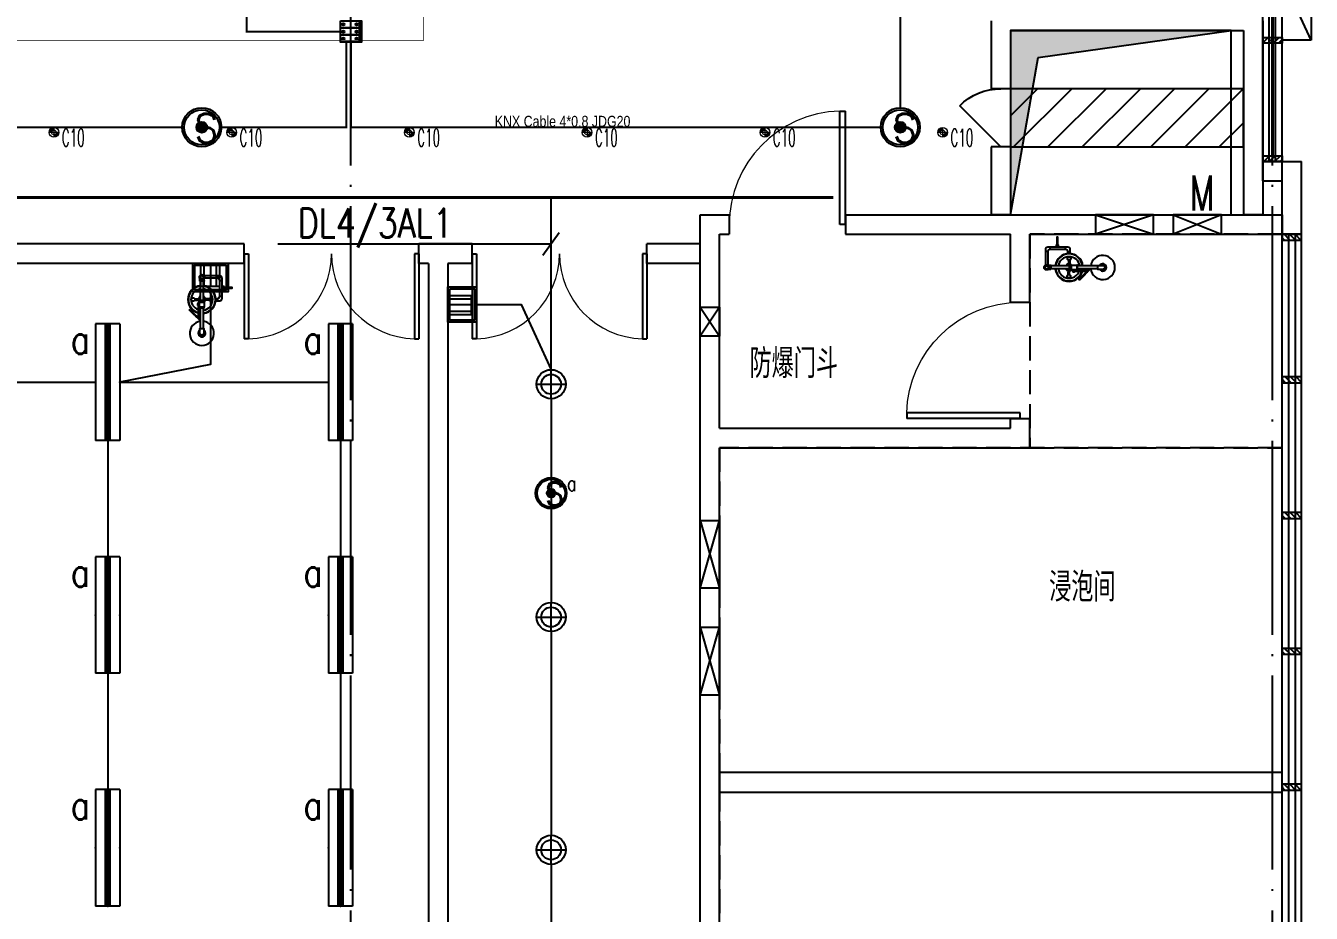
# Model space of a CAD drawing. Extents: x -621157 to 1764546, y -106808 to 741893.
# Drawn here: x 424572 to 437824, y 220450 to 229600 of the extents above; entities that cross this region are included whole.
import ezdxf
from ezdxf.enums import TextEntityAlignment as Align

# ---------------------------------------------------------------- set-up
doc = ezdxf.new("R2010")
doc.units = 0
doc.header["$LTSCALE"] = 1000
doc.header["$MEASUREMENT"] = 0
for name, pattern in [('XREF-A-101-平面图_t3$0$__DASH', [0.35, 0.25, -0.1]), ('XREF-A-101-平面图_t3$0$DASH', [0.35, 0.25, -0.1]), ('XREF-A-101-平面图_t3$0$DOTE', [2.42, 2, -0.2, 0.02, -0.2])]:
    doc.linetypes.add(name, pattern=pattern)
for name, color, linetype in [('0-底图', 7, 'Continuous'), ('EQUIP-照明', 3, 'Continuous'), ('I-LIGHT', 3, 'Continuous'), ('KNX line', 3, 'Continuous'), ('L_ELEM', 40, 'Continuous'), ('SIG_TEXT', 2, 'Continuous'), ('WIRE-控制', 6, 'Continuous'), ('WIRE-照明', 4, 'Continuous'), ('XREF-A-101-平面图_t3$0$1212121', 8, 'Continuous'), ('XREF-A-101-平面图_t3$0$A-CURTWALL', 8, 'Continuous'), ('XREF-A-101-平面图_t3$0$A-DOTE', 8, 'Continuous'), ('XREF-A-101-平面图_t3$0$A-PUB_HATCH', 8, 'Continuous'), ('XREF-A-101-平面图_t3$0$A-ROOM-CH', 8, 'Continuous'), ('XREF-A-101-平面图_t3$0$A-SEE', 8, 'Continuous'), ('XREF-A-101-平面图_t3$0$A-WALL', 8, 'Continuous'), ('XREF-A-101-平面图_t3$0$A-WALL-FILL', 8, 'Continuous'), ('XREF-A-101-平面图_t3$0$A-WINDOW', 8, 'Continuous'), ('XREF-A-101-平面图_t3$0$A-开启符号', 8, 'Continuous'), ('XREF-A-101-平面图_t3$0$A-背衬铝板', 8, 'Continuous'), ('XREF-A-101-平面图_t3$0$M-HOLE', 8, 'Continuous'), ('XREF-A-101-平面图_t3$0$家具-实验室家具', 8, 'Continuous'), ('控制系统', 6, 'Continuous')]:
    doc.layers.add(name, color=color, linetype=linetype)
doc.layers.add('LIGHT-INF', color=6, linetype='Continuous', lineweight=0)
doc.layers.add('弱电设备层', color=1, linetype='Continuous', lineweight=9)
doc.styles.add('_TEL_DIM', font='SIMPLEX', dxfattribs={"width": 0.8, "height": 3.5, "bigfont": 'HZTXT'})
doc.styles.add('arch_dim', font='arial.ttf', dxfattribs={"width": 0.8})
doc.styles.add('DIM_FONT', font='ROMANS', dxfattribs={"width": 0.8, "bigfont": 'HZDXC'})
doc.styles.add('INF DIM', font='SIMPLEX.SHX', dxfattribs={"width": 0.7, "bigfont": 'hztxt.shx'})
doc.styles.get("Standard").update_dxf_attribs({"font": 'romans.shx', "bigfont": 'HZDXC.SHX'})
doc.styles.add('XREF-A-101-平面图_t3$0$-HZDXCROMANS', font='ROMANS.shx', dxfattribs={"bigfont": 'HZDXC.shx'})
doc.styles.add('XREF-A-101-平面图_t3$0$hzdxcROMANS', font='ROMANS', dxfattribs={"width": 0.8, "bigfont": 'HZDXC'})
doc.styles.add('XZC', font='SIMPLEX.SHX', dxfattribs={"width": 0.7, "bigfont": 'hztxt.shx'})
doc.linetypes.add('Ground', pattern='A,0.75,-0.125,[135,sr.shx,S=0.1,R=0,X=-0.15,Y=0],0.125,-0.125', length=1.125)
doc.linetypes.add('LED', pattern='A,6,-3.5,["LED",Standard,S=2.54,R=0,X=-2.54,Y=-1.27],-4.8', length=14.3)
doc.linetypes.add('LED_LINE', pattern='A,12.7,-5.08,["LED",XZC,S=2.54,R=0,X=-2.54,Y=-1.27],-6.35', length=24.13)

# ---------------------------------------------------------------- blocks, each defined once
blk = doc.blocks.new('XREF-A-101-平面图_t3$0$G$C869EB286')
at = {"layer": 'XREF-A-101-平面图_t3$0$A-WINDOW'}
h = blk.add_hatch(dxfattribs=at)
h.set_pattern_fill('ANSI31', color=256, scale=25)
h.set_pattern_definition([(45, (-143.957, -89940), (-28.0633, 28.0633), [])])
h.paths.add_polyline_path([(0, 60), (200, 60), (200, 0), (0, 0)])
blk.add_lwpolyline([(0, 60), (200, 60), (200, 0), (0, 0)], close=True, dxfattribs=at)
blk = doc.blocks.new('XREF-A-101-平面图_t3$0$ROOM')
at = {"layer": 'XREF-A-101-平面图_t3$0$A-ROOM-CH', "style": 'XREF-A-101-平面图_t3$0$-HZDXCROMANS', "width": 0.6}
for tag, p in [('中文房间名称', (0, -1000)), ('英文房间名称', (0, -1500))]:
    blk.add_attdef(tag, text='', height=300, dxfattribs=at).set_placement(p, align=Align.CENTER)
blk = doc.blocks.new('XREF-A-101-平面图_t3$0$轴网(3)')
at = {"layer": 'XREF-A-101-平面图_t3$0$A-DOTE', "linetype": 'XREF-A-101-平面图_t3$0$DOTE'}
for p, q in [((57000, -3300), (57000, 43300)), ((66500, -3300), (66500, 43300))]:
    blk.add_line(p, q, dxfattribs=at)
blk = doc.blocks.new('XREF-A-101-平面图_t3$0$Shower_plan')
at = {"layer": 'XREF-A-101-平面图_t3$0$1212121'}
for p, q in [((-20, -112), (-20, -94)), ((-16, -314), (-16, -120)), ((16, -314), (16, -120)), ((20, -112), (20, -94)), ((164, -90), (164, -66)), ((184, -114), (208, -114)), ((212, -177), (208, -177)), ((212, -199), (208, -199)), ((215, -184), (220, -184)), ((215, -193), (220, -193)), ((-94, -290), (-90, -290)), ((-75, -301), (-18, -302)), ((-75, -315), (-22, -315)), ((-34, -355), (-31, -355)), ((-34, -361), (-31, -361)), ((-16, -607), (-16, -396)), ((16, -607), (16, -396)), ((75, -302), (17, -302)), ((75, -316), (22, -316)), ((94, -327), (90, -327)), ((160, -297), (160, -321)), ((184, -274), (208, -274))]:
    blk.add_line(p, q, dxfattribs=at)
for points in [[(-22, -120), (-22, -112), (22, -112), (22, -120)], [(-37, -500), (-34, -500), (-34, -346), (-37, -346)], [(24, -388), (-24, -388), (-24, -338), (-22, -336), (22, -336), (24, -338)]]:
    blk.add_lwpolyline(points, close=True, dxfattribs=at)
for points in [[(143, -321), (184, -321, 0.414214), (208, -297), (208, -90, 0.414214), (184, -66), (23, -66)], [(143, -297), (160, -297, 0.414214), (184, -273), (184, -114, 0.414214), (160, -90), (23, -90)], [(-111, -308, -0.092425), (-109, -301, -0.095768), (-106, -295, -0.100909), (-101, -292, -0.104872), (-94, -290, -0.001591), (-94, -290, -0.100909)], [(-93, -325, -0.034962), (-95, -325, -0.104872), (-101, -324, -0.100909), (-106, -320, -0.095768), (-110, -314, -0.092425), (-111, -308, -0.092425)], [(-37, -349, 0.153738), (-38, -347), (-43, -347, 0.078248), (-44, -349), (-44, -364, 0.153738), (-43, -367), (-38, -367, 0.153738), (-37, -364)], [(-23, -388), (-23, -395, 0.154019), (-19, -396), (19, -396, 0.154019), (23, -395), (23, -388)], [(92, -292, -0.034962), (94, -292, -0.104872), (100, -293, -0.100909), (106, -297, -0.095768), (109, -303, -0.092425), (110, -310, -0.092425)], [(110, -310, -0.092425), (109, -316, -0.095768), (105, -322, -0.100909), (100, -326, -0.104872), (94, -327, -0.001591), (94, -327, -0.100909)], [(-16, -530), (-128, -419, -1), (-122, -414)], [(-122, -414), (-53, -483, -1)], [(-37, -491), (-54, -491, -1), (-54, -483), (-37, -483)], [(-45, -491), (-16, -519, -1)]]:
    blk.add_lwpolyline(points, format="xyb", dxfattribs=at)
for points in [[(212, -177), (214, -177), (215, -179), (215, -198), (214, -199)], [(212, -199), (214, -199), (215, -198), (215, -179), (214, -177)], [(-24, -371), (-31, -371), (-31, -346), (-24, -346)], [(-22, -336), (-22, -314), (22, -314), (22, -336)], [(-34, -491), (-28, -491), (-28, -483), (-34, -483)], [(-31, -657), (-20, -637)], [(20, -637), (31, -657), (16, -684), (-16, -684), (-31, -657)]]:
    blk.add_lwpolyline(points, dxfattribs=at)
for points in [[(221, -201), (229, -201, 0.414214), (231, -199), (231, -194, -0.414214), (232, -193), (313, -193, 0.414214), (313, -192), (313, -185, 0.414214), (313, -184), (232, -184, -0.414214), (231, -183), (231, -177, 0.414214), (229, -176), (221, -176, 0.414214), (220, -177), (220, -199, 0.414214)], [(-106, -308, -0.092425), (-105, -301, -0.095768), (-102, -295, -0.100909), (-96, -292, -0.104872), (-90, -290, -0.104872), (-84, -292, -0.100909), (-79, -296, -0.095768), (-75, -301, -0.092425), (-74, -308, -0.092425), (-75, -315, -0.095768), (-79, -320, -0.100909), (-84, -324, -0.104872), (-90, -325, -0.104872), (-97, -324, -0.100909), (-102, -320, -0.095768), (-105, -314, -0.092425)], [(106, -310, -0.092425), (105, -316, -0.095768), (101, -322, -0.100909), (96, -326, -0.104872), (90, -327, -0.104872), (84, -325, -0.100909), (78, -322, -0.095768), (75, -316, -0.092425), (74, -309, -0.092425), (75, -303, -0.095768), (78, -297, -0.100909), (84, -293, -0.104872), (90, -292, -0.104872), (96, -293, -0.100909), (101, -297, -0.095768), (105, -303, -0.092425)], [(-20, -657), (-20, -607), (20, -607), (20, -657, -1)]]:
    blk.add_lwpolyline(points, format="xyb", close=True, dxfattribs=at)
for centre, radius in [((0, -78), 26.3), ((0, -78), 16.4), ((-60, -481), 3.91)]:
    blk.add_circle(centre, radius, dxfattribs=at)
for centre, radius, start, end in [((0, -309), 144, 96.5663, 263.4343), ((0, -309), 139, 96.804, 263.1966), ((0, -309), 111, 98.3801, 261.6205), ((0, -309), 144, 276.5663, 83.4343), ((0, -309), 139, 276.804, 83.1966), ((0, -309), 111, 278.6256, 81.375), ((0, -309), 36, 116.7475, 168.6934), ((0, -309), 36, 190.3072, 231.764), ((0, -309), 18.8, 149.7809, 195.9711), ((0, -309), 36, 10.3072, 62.4104), ((0, -309), 18.8, 344.0295, 27.2237), ((0, -309), 36, 308.7702, 348.6934), ((0, -657), 125, 97.5816, 82.419), ((0, -657), 37.5, 121.3804, 58.6121)]:
    blk.add_arc(centre, radius, start, end, dxfattribs=at)
blk = doc.blocks.new('XREF-A-101-平面图_t3$0$G$C45C07046')
at = {"layer": 'XREF-A-101-平面图_t3$0$家具-实验室家具', "color": 252}
for p, rotation in [((164094, 227108), 90), ((155464, 227086), 1.293953835492923e-08)]:
    blk.add_blockref('XREF-A-101-平面图_t3$0$Shower_plan', p, dxfattribs=dict(at, rotation=rotation))
blk = doc.blocks.new('XREF-A-101-平面图_t3$0$DOOR2DLIB$SYSLIB$00000108')
at = {"color": 0}
for p, q in [((-0.5, 0), (-0.5, 0.4875)), ((-0.475, 0.4875), (-0.5, 0.4875)), ((-0.475, 0), (-0.475, 0.4875)), ((0.475, 0), (0.475, 0.4875)), ((0.475, 0.4875), (0.5, 0.4875)), ((0.5, 0), (0.5, 0.4875)), ((-0.5, 0), (-0.475, 0)), ((0.5, 0), (0.475, 0))]:
    blk.add_line(p, q, dxfattribs=at)
at = {"color": 0, "lineweight": 13}
for centre, start, end in [((-0.4875, 0), 0, 88.53072), ((0.4875, 0), 91.46928, 180)]:
    blk.add_arc(centre, 0.4875, start, end, dxfattribs=at)
blk = doc.blocks.new('XREF-A-101-平面图_t3$0$DOOR2DLIB$SYSLIB$00000107')
at = {"color": 0}
for p, q in [((0.45, 0.975), (0.5, 0.975)), ((0.45, 0), (0.45, 0.975)), ((0.5, 0), (0.5, 0.975)), ((0.5, 0), (0.45, 0))]:
    blk.add_line(p, q, dxfattribs=at)
at = {"color": 0, "lineweight": 13}
blk.add_arc((0.475, 0), 0.975, 91.4693, 180, dxfattribs=at)
blk = doc.blocks.new('XREF-A-101-平面图_t3$0$WINDOW2DLIB$SYSLIB$00000001')
at = {"color": 0}
for points in [[(-0.5, 0.5), (-0.5, -0.5)], [(-0.5, 0.5), (0.5, 0.5)], [(0.5, -0.5), (0.5, 0.5)], [(0.5, 0.1667), (-0.5, 0.1667)], [(0.5, -0.1667), (-0.5, -0.1667)], [(-0.5, -0.5), (0.5, -0.5)]]:
    blk.add_lwpolyline(points, dxfattribs=at)
blk = doc.blocks.new('XREF-A-101-平面图_t3$0$DOOR2DLIB$SYSLIB$00000101')
at = {"color": 0}
blk.add_line((0.5, 0), (-0.207, 0.707), dxfattribs=at)
blk.add_arc((0.5, 0), 1, 135, 180, dxfattribs=at)
blk = doc.blocks.new('XREF-A-101-平面图_t3')
at = {"layer": 'XREF-A-101-平面图_t3$0$A-PUB_HATCH'}
h = blk.add_hatch(color=256, dxfattribs=at)
h.dxf.hatch_style = 1
h.paths.add_polyline_path([(266075, 229550), (263800, 229550), (263800, 227650), (264084, 229274)])
at = {"layer": 'XREF-A-101-平面图_t3$0$A-SEE', "transparency": 33554559}
h = blk.add_hatch(dxfattribs=at)
h.set_pattern_fill('普通砖', color=256, scale=100)
h.set_pattern_definition([(45, (0, 100479.5), (-176.77677, 176.77677), [])])
h.paths.add_polyline_path([(263800, 228350), (266200, 228350), (266200, 228950), (263800, 228950)])
at = {"layer": 'XREF-A-101-平面图_t3$0$A-CURTWALL'}
for p, q in [((266400, 228200), (266400, 238500)), ((266467, 228200), (266467, 238500)), ((266533, 228200), (266533, 238500)), ((266600, 228200), (266600, 238500))]:
    blk.add_line(p, q, dxfattribs=at)
at = {"layer": 'XREF-A-101-平面图_t3$0$A-SEE', "transparency": 33554559}
blk.add_lwpolyline([(263800, 228350), (266200, 228350), (266200, 228950), (263800, 228950)], close=True, dxfattribs=at)
at = {"layer": 'XREF-A-101-平面图_t3$0$A-SEE', "linetype": 'XREF-A-101-平面图_t3$0$DASH'}
for points in [[(264000, 225250), (266600, 225250), (266600, 227450), (264000, 227450)], [(266600, 225250), (260800, 225250), (260800, 212550), (266600, 212550)]]:
    blk.add_lwpolyline(points, close=True, dxfattribs=at)
at = {"layer": 'XREF-A-101-平面图_t3$0$A-SEE'}
blk.add_lwpolyline([(266600, 221900), (260800, 221900), (260800, 221700), (266600, 221700)], close=True, dxfattribs=at)
at = {"layer": 'XREF-A-101-平面图_t3$0$A-WALL'}
for p, q in [((263600, 229650), (263600, 228950)), ((263800, 229550), (266200, 229550)), ((263800, 229550), (263800, 228950)), ((266200, 229550), (266200, 227650)), ((266400, 229650), (266400, 227650)), ((263600, 228350), (263600, 227650)), ((263800, 228350), (263800, 227650)), ((260600, 225350), (260600, 227650)), ((260600, 227650), (260900, 227650)), ((262100, 227650), (263900, 227650)), ((263800, 227650), (263600, 227650)), ((263900, 227650), (266600, 227650)), ((266400, 227650), (266200, 227650)), ((266600, 227650), (266600, 227450)), ((260800, 225450), (260800, 227450)), ((260800, 227450), (260900, 227450)), ((262100, 227450), (263800, 227450)), ((263800, 226750), (263800, 227450)), ((264000, 226750), (264000, 227450)), ((264000, 227450), (266600, 227450)), ((255900, 227350), (221450, 227350)), ((257900, 227350), (257700, 227350)), ((258250, 227350), (257900, 227350)), ((260600, 227350), (260050, 227350)), ((260600, 227150), (260600, 227350)), ((255900, 227150), (221450, 227150)), ((257800, 227150), (257700, 227150)), ((257800, 227150), (257800, 219850)), ((258250, 227150), (258000, 227150)), ((258000, 227150), (258000, 219750)), ((260600, 227150), (260050, 227150)), ((260800, 225450), (263800, 225450)), ((263800, 225450), (263800, 225550)), ((264000, 225250), (264000, 225550)), ((260600, 212350), (260600, 225350)), ((260800, 225250), (264000, 225250)), ((260800, 212550), (260800, 225250))]:
    blk.add_line(p, q, dxfattribs=at)
for points in [[(263800, 228950), (263600, 228950)], [(263800, 228350), (263600, 228350)], [(260900, 227650), (260900, 227450)], [(262100, 227650), (262100, 227450)], [(255900, 227150), (255900, 227350)], [(257700, 227150), (257700, 227350)], [(258250, 227150), (258250, 227350)], [(260050, 227150), (260050, 227350)], [(263800, 226750), (264000, 226750)], [(263800, 225550), (264000, 225550)]]:
    blk.add_lwpolyline(points, dxfattribs=at)
at = {"layer": 'XREF-A-101-平面图_t3$0$A-WALL-FILL', "color": 171}
for p, q in [((266400, 228000), (266400, 228200)), ((266400, 228200), (266600, 228200)), ((266600, 228000), (266600, 228200)), ((266600, 227450), (266600, 228200)), ((266600, 228200), (266800, 228200)), ((266800, 227450), (266800, 228200)), ((266400, 228000), (266600, 228000))]:
    blk.add_line(p, q, dxfattribs=at)
blk.add_lwpolyline([(266600, 227450), (266800, 227450)], dxfattribs=at)
at = {"layer": 'XREF-A-101-平面图_t3$0$A-开启符号', "linetype": 'Continuous'}
blk.add_lwpolyline([(266900, 229450), (266600, 229450), (266600, 230750), (266900, 230750)], close=True, dxfattribs=at)
blk.add_lwpolyline([(266900, 229450), (266600, 230100), (266900, 230750)], dxfattribs=at)
at = {"layer": 'XREF-A-101-平面图_t3$0$A-背衬铝板', "color": 6, "linetype": 'XREF-A-101-平面图_t3$0$__DASH', "ltscale": 0.5, "const_width": 30}
blk.add_lwpolyline([(266500, 228260), (266500, 237220)], dxfattribs=at)
at = {"layer": 'XREF-A-101-平面图_t3$0$M-HOLE'}
for points in [[(263800, 227650), (266075, 227650), (266075, 229550), (263800, 229550)], [(264675, 227450), (265275, 227450), (265275, 227650), (264675, 227650)], [(265475, 227450), (265975, 227450), (265975, 227650), (265475, 227650)], [(260600, 226700), (260800, 226700), (260800, 226400), (260600, 226400)], [(260600, 224500), (260800, 224500), (260800, 223800), (260600, 223800)], [(260600, 223400), (260800, 223400), (260800, 222700), (260600, 222700)]]:
    blk.add_lwpolyline(points, close=True, dxfattribs=at)
for points in [[(266075, 229550), (263800, 229550), (263800, 227650), (264084, 229274), (266075, 229550)], [(264675, 227650), (265275, 227450)], [(265275, 227650), (264675, 227450)], [(265475, 227650), (265975, 227450)], [(265975, 227650), (265475, 227450)], [(260800, 226700), (260600, 226400)], [(260600, 226700), (260800, 226400)], [(260600, 224500), (260800, 223800)], [(260600, 223800), (260800, 224500)], [(260600, 223400), (260800, 222700)], [(260600, 222700), (260800, 223400)]]:
    blk.add_lwpolyline(points, dxfattribs=at)
blk.add_blockref('XREF-A-101-平面图_t3$0$G$C45C07046', (100000, 0))
at = {"layer": 'XREF-A-101-平面图_t3$0$A-DOTE'}
blk.add_blockref('XREF-A-101-平面图_t3$0$轴网(3)', (200000, 200000), dxfattribs=at)
at = {"layer": 'XREF-A-101-平面图_t3$0$A-ROOM-CH'}
ref = blk.add_blockref('XREF-A-101-平面图_t3$0$ROOM', (261565, 226968), dxfattribs=at)
ref.add_attrib('中文房间名称', '防爆门斗', dxfattribs={"height": 300, "style": 'XREF-A-101-平面图_t3$0$-HZDXCROMANS', "width": 0.8}).set_placement((261565, 225968), align=Align.CENTER)
ref = blk.add_blockref('XREF-A-101-平面图_t3$0$ROOM', (264540, 224663), dxfattribs=at)
ref.add_attrib('中文房间名称', '浸泡间', dxfattribs={"height": 300, "style": 'XREF-A-101-平面图_t3$0$-HZDXCROMANS', "width": 0.8}).set_placement((264540, 223663), align=Align.CENTER)
at = {"layer": 'XREF-A-101-平面图_t3$0$A-WINDOW', "rotation": 180}
for p in [(266600, 229480), (266600, 228260)]:
    blk.add_blockref('XREF-A-101-平面图_t3$0$G$C869EB286', p, dxfattribs=at)
at = {"layer": 'XREF-A-101-平面图_t3$0$A-WINDOW'}
for name, p, xscale, yscale, zscale, rotation in [('XREF-A-101-平面图_t3$0$DOOR2DLIB$SYSLIB$00000101', (263700, 228650), 600, -600, 600, 270.0000000000008), ('XREF-A-101-平面图_t3$0$WINDOW2DLIB$SYSLIB$00000001', (266700, 223900), 7100.000000004191, 200, 7100.000000004191, 90), ('XREF-A-101-平面图_t3$0$DOOR2DLIB$SYSLIB$00000108', (256800, 227250), 1800, 1800, 1800, 180), ('XREF-A-101-平面图_t3$0$DOOR2DLIB$SYSLIB$00000108', (259150, 227250), 1800, 1800, 1800, 180), ('XREF-A-101-平面图_t3$0$DOOR2DLIB$SYSLIB$00000107', (263900, 226150), -1200, 1200, -1200, 90)]:
    blk.add_blockref(name, p, dxfattribs=dict(at, xscale=xscale, yscale=yscale, zscale=zscale, rotation=rotation))
at = {"layer": 'XREF-A-101-平面图_t3$0$A-WINDOW', "xscale": 1200, "yscale": 1200, "zscale": 1200}
blk.add_blockref('XREF-A-101-平面图_t3$0$DOOR2DLIB$SYSLIB$00000107', (261500, 227550), dxfattribs=at)
at = {"layer": 'XREF-A-101-平面图_t3$0$A-WINDOW', "xscale": -1}
for p in [(266800, 227390), (266800, 225920), (266800, 224520), (266800, 223120), (266800, 221720)]:
    blk.add_blockref('XREF-A-101-平面图_t3$0$G$C869EB286', p, dxfattribs=at)
at = {"layer": 'XREF-A-101-平面图_t3$0$M-HOLE', "style": 'XREF-A-101-平面图_t3$0$hzdxcROMANS', "width": 0.7}
blk.add_text('M', height=360, dxfattribs=at).set_placement((265646, 227696))
blk = doc.blocks.new('筒灯')
at = {"color": 8}
for p, q in [((0, 150), (0, -150)), ((150, 0), (-150, 0))]:
    blk.add_line(p, q, dxfattribs=at)
blk.add_circle((0, 0), 150)
blk.add_circle((0, 0), 102, dxfattribs=at)
blk = doc.blocks.new('G$C3816A8C5')
at = {"layer": '弱电设备层', "lineweight": -3}
for p, q in [((-114, 25), (-114, 298)), ((-114, 298), (129, 298)), ((-72, 25), (-72, 298)), ((1, 25), (1, 298)), ((87, 25), (87, 298)), ((129, 25), (129, 298))]:
    blk.add_line(p, q, dxfattribs=at)
for points in [[(-228, 0), (-228, 368), (228, 368), (228, 0)], [(-200, 25), (-200, 341), (202, 341), (202, 25)]]:
    blk.add_lwpolyline(points, close=True, dxfattribs=at)
blk = doc.blocks.new('$equip_U$00000103(3T96GD2-PC)')
for p, q in [((-1.2, 0.25), (1.2, 0.25)), ((-1.2, 0.25), (-1.2, -0.25)), ((1.2, 0.25), (1.2, -0.25)), ((-1.2, -0.25), (1.2, -0.25))]:
    blk.add_line(p, q)
at = {"const_width": 0.14}
blk.add_lwpolyline([(-1.2, 0), (1.2, 0)], dxfattribs=at)
for p in [(-1.2, 0), (0, 0.25), (1.2, 0), (0, -0.25)]:
    blk.add_point(p)
at = {"color": 7, "style": '_TEL_DIM', "flags": 1}
for tag in ['A', 'REMARK']:
    blk.add_attdef(tag, text='', height=0.00002, dxfattribs=at).set_placement((0, 0), align=Align.MIDDLE_CENTER)
blk = doc.blocks.new('$equip_U$00000113(3T96GD2-PC)')
blk.add_blockref('$equip_U$00000103(3T96GD2-PC)', (0, 0))
at = {"color": 7, "style": '_TEL_DIM', "flags": 1}
for tag in ['A', 'REMARK']:
    blk.add_attdef(tag, text='', height=0.00002, dxfattribs=at).set_placement((0, 0), align=Align.MIDDLE_CENTER)
blk = doc.blocks.new('$equip_U$00000128(7WHLKQ2-PC)')
blk.add_blockref('$equip_U$00000113(3T96GD2-PC)', (0, 0))
at = {"color": 7, "style": '_TEL_DIM', "flags": 1}
blk.add_attdef('A', text='', height=0.00002, dxfattribs=at).set_placement((0, 0), align=Align.MIDDLE_CENTER)
blk = doc.blocks.new('SS')
at = {"layer": '控制系统'}
for p, q in [((351296, 52793), (351149, 52793)), ((351290, 52821), (351155, 52765)), ((351155, 52821), (351290, 52765)), ((351171, 52844), (351275, 52741)), ((351275, 52844), (351171, 52741)), ((351195, 52860), (351251, 52725)), ((351251, 52860), (351195, 52725)), ((351223, 52866), (351223, 52719))]:
    blk.add_line(p, q, dxfattribs=at)
for radius in [303, 272, 83.5, 73.3]:
    blk.add_circle((351223, 52793), radius, dxfattribs=at)
at = {"color": 7, "style": '_TEL_DIM', "width": 0.8}
blk.add_text('s', height=673, dxfattribs=at).set_placement((351098, 52554))
at = {"layer": 'SIG_TEXT', "style": 'DIM_FONT', "width": 0.75}
blk.add_text('a', height=300, dxfattribs=at).set_placement((351535, 52835))
blk = doc.blocks.new('*U24686')
h = blk.add_hatch(color=8)
h.dxf.hatch_style = 1
h.paths.add_polyline_path([(-50, 0), (-24, 0, -0.414214), (0, 24), (0, 50, 0.414214)])
h.paths.add_polyline_path([(0, -24), (0, -50, 0.414214), (50, 0), (24, 0, -0.414214)])
at = {"color": 8}
for points in [[(50, 0), (-50, 0)], [(0, 50), (0, -50)]]:
    blk.add_lwpolyline(points, dxfattribs=at)
blk.add_circle((0, 0), 50)
blk.add_circle((0, 0), 24.5, dxfattribs=at)
at = {"style": 'INF DIM', "width": 0.5}
blk.add_text('C10', height=180, dxfattribs=at).set_placement((81, -144))
blk = doc.blocks.new('G$CB0A4FAF5')
at = {"layer": 'LIGHT-INF', "color": 6, "linetype": 'LED', "ltscale": 0.05, "const_width": 5}
blk.add_lwpolyline([(5600, -10200), (9150, -10200), (9150, -10550), (57750, -10550), (57750, -10200), (62600, -10200), (62600, -4500)], dxfattribs=at)
at = {"layer": 'LIGHT-INF', "color": 6}
for p in [(53939, -11500), (55771, -11500), (57603, -11500), (59435, -11500), (61268, -11500), (63100, -11500)]:
    blk.add_blockref('*U24686', p, dxfattribs=at)
blk = doc.blocks.new('804')
at = {"layer": '控制系统'}
for p, q in [((27.2, 0), (-27.2, 0)), ((25.1, 10.4), (-25.1, -10.4)), ((-25.1, 10.4), (25.1, -10.4)), ((-19.2, 19.2), (19.2, -19.2)), ((19.2, 19.2), (-19.2, -19.2)), ((-10.4, 25.1), (10.4, -25.1)), ((10.4, 25.1), (-10.4, -25.1)), ((0, 27.2), (0, -27.2))]:
    blk.add_line(p, q, dxfattribs=at)
for radius in [112.4, 100.9, 31, 27.2]:
    blk.add_circle((0, 0), radius, dxfattribs=at)
at = {"color": 7, "style": '_TEL_DIM', "width": 0.8}
blk.add_text('s', height=250, dxfattribs=at).set_placement((-46.3, -88.8))
blk = doc.blocks.new('42')
at = {"color": 0}
for points in [[(0, 1256), (1246, 1256), (1246, 0), (0, 0)], [(0, 1256), (1128, 1256), (1128, 832), (0, 832)], [(0, 832), (1128, 832), (1128, 417), (0, 417)], [(1128, 1256), (1246, 1256), (1246, 0), (1128, 0)], [(0, 417), (1128, 417), (1128, 0), (0, 0)]]:
    blk.add_lwpolyline(points, close=True, dxfattribs=at)
for centre in [(170, 1044), (958, 1044), (170, 619), (170, 205), (958, 619), (958, 205)]:
    blk.add_circle(centre, 68, dxfattribs=at)
blk = doc.blocks.new('G$CF7DB2EDD')
at = {"layer": 'KNX line', "ltscale": 73.427512, "const_width": 20}
for points in [[(56792, -10361), (55825, -10361), (55825, -7314)], [(62563, -11146), (62563, -9234), (63730, -9234)], [(55565, -11347), (56854, -11347), (56854, -10468)], [(56900, -10468), (56900, -11347), (62362, -11347)], [(48365, -11347), (55162, -11347)]]:
    blk.add_lwpolyline(points, dxfattribs=at)
at = {"xscale": 0.1736934844650509, "yscale": 0.1736934844650509, "zscale": 0.1736934844650509}
blk.add_blockref('42', (56792, -10468), dxfattribs=at)
at = {"layer": 'L_ELEM', "xscale": 1.795252225519288, "yscale": 1.795252225519288, "zscale": 1.795252225519288}
for p in [(55363, -11347), (62563, -11347)]:
    blk.add_blockref('804', p, dxfattribs=at)
at = {"layer": 'KNX line', "insert": (58383, -11229), "char_height": 114.29, "width": 1395.51, "attachment_point": 1, "style": 'arch_dim'}
blk.add_mtext('KNX Cable 4*0.8 JDG20', dxfattribs=at)

msp = doc.modelspace()

# ---------------------------------------------------------------- block references
at = {"layer": '0-底图'}
msp.add_blockref('XREF-A-101-平面图_t3', (170924, 0), dxfattribs=at)

# ---------------------------------------------------------------- next in the draw order: linework, layer by layer
at = {"layer": 'SIG_TEXT'}
for points in [[(429903, 227235), (430072, 227467)], [(427170, 227351), (429988, 227351)]]:
    msp.add_lwpolyline(points, dxfattribs=at)
at = {"layer": 'WIRE-控制', "linetype": 'Ground', "const_width": 30}
msp.add_lwpolyline([(376439, 234062), (374068, 234062, 0.414214), (374018, 234012), (374018, 227880, 0.414214), (374068, 227830), (432897, 227830)], format="xyb", dxfattribs=at)
at = {"layer": 'WIRE-控制', "linetype": 'Ground'}
for points in [[(429988, 226054), (429988, 227830)], [(426477, 226856), (426477, 226108), (425542, 225925)], [(429219, 226726), (429680, 226726), (429988, 226054)], [(423142, 225925), (425292, 225925)], [(425542, 225925), (427692, 225925)], [(429988, 225754), (429988, 223654)], [(425417, 225325), (425417, 224125)], [(427817, 225325), (427817, 224125)], [(429988, 223354), (429988, 221254)], [(425417, 222925), (425417, 221725)], [(427817, 222925), (427817, 221725)], [(429988, 220954), (429988, 218854)]]:
    msp.add_lwpolyline(points, dxfattribs=at)

# ---------------------------------------------------------------- next in the draw order: block references
at = {"layer": 'EQUIP-照明', "color": 1, "xscale": 0.8, "yscale": 0.8, "zscale": 0.8}
for p, rotation in [((426477, 227150), 180), ((428924, 226726), 270)]:
    msp.add_blockref('G$C3816A8C5', p, dxfattribs=dict(at, rotation=rotation))
at = {"layer": 'EQUIP-照明', "xscale": 500.0000000023283, "yscale": 500.0000000022701, "zscale": 500.0000000022737, "rotation": 270}
for p in [(425417, 225925), (427817, 225925), (425417, 223525), (427817, 223525), (425417, 221125), (427817, 221125)]:
    msp.add_blockref('$equip_U$00000128(7WHLKQ2-PC)', p, dxfattribs=at)
at = {"layer": 'I-LIGHT', "linetype": 'LED_LINE', "ltscale": 0.5, "rotation": 180}
for p in [(429988, 225904), (429988, 223504), (429988, 221104)]:
    msp.add_blockref('筒灯', p, dxfattribs=at)
at = {"layer": 'WIRE-照明', "xscale": 0.528, "yscale": 0.528, "zscale": 0.528}
msp.add_blockref('SS', (244542, 196906), dxfattribs=at)

# ---------------------------------------------------------------- next in the draw order: texts
at = {"layer": 'SIG_TEXT', "color": 2, "style": 'DIM_FONT', "width": 0.8}
msp.add_text('DL4/3AL1', height=300, dxfattribs=at).set_placement((428973, 227415), align=Align.RIGHT)
at = {"layer": 'SIG_TEXT', "style": 'DIM_FONT', "width": 0.8}
for p in [(425036, 226216, -672), (427436, 226216, -672), (425036, 223816, -672), (427436, 223816, -672), (425036, 221416, -672), (427436, 221416, -672)]:
    msp.add_text('a', height=300, dxfattribs=at).set_placement(p)

# ---------------------------------------------------------------- next in the draw order: block references
at = {"layer": 'WIRE-照明'}
msp.add_blockref('G$CB0A4FAF5', (370924, 240000), dxfattribs=at)

# ---------------------------------------------------------------- next in the draw order: block references
msp.add_blockref('G$CF7DB2EDD', (371024, 239900), dxfattribs=at)

doc.saveas('drawing.dxf')
